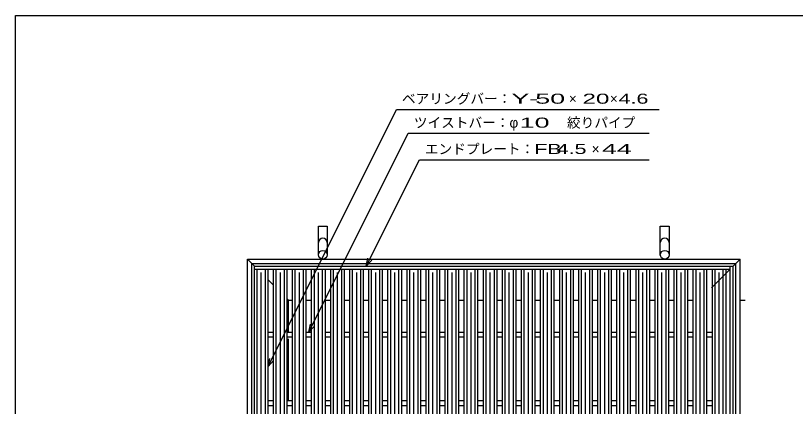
# Model space of a CAD drawing. Units: millimetres, scale not verified. Extents: x -1456 to 1389, y -1026 to 839.
# Drawn here: x -1379 to -239, y 268 to 839 of the extents above; entities that cross this region are included whole.
import ezdxf
from ezdxf.enums import TextEntityAlignment as Align

# ---------------------------------------------------------------- set-up
doc = ezdxf.new("R2010")
doc.units = ezdxf.units.MM
doc.header["$LTSCALE"] = 8
for name, color, linetype, lineweight in [('0_2', 150, 'Continuous', 25), ('16', 3, 'Continuous', 25), ('19', 6, 'Continuous', 25), ('22', 2, 'Continuous', 25)]:
    doc.layers.add(name, color=color, linetype=linetype, lineweight=lineweight)
doc.styles.add('ベクトル', font='')
doc.styles.get('ベクトル').set_extended_font_data('ベクトル')

msp = doc.modelspace()

# ---------------------------------------------------------------- linework, layer by layer
at = {"layer": '0_2'}
for p, q in [((-1379.2, -921.2), (-1379.2, 838.8)), ((-1379.2, 838.8), (1388.8, 838.8))]:
    msp.add_line(p, q, dxfattribs=at)
at = {"layer": '16'}
for p, q in [((-1030, 472.8), (-334.4, 472.8)), ((-1030, 468.3), (-1030, 472.8)), ((-1030, 468.3), (-334.4, 468.3)), ((-1030, -222.7), (-1030, 468.3)), ((-1030, 468.3), (-1010, 468.3)), ((-1026, -222.7), (-1026, 468.3)), ((-1014, -222.7), (-1014, 468.3)), ((-1010, -222.7), (-1010, 468.3)), ((-1002.1, -222.7), (-1002.1, 468.3)), ((-1002.1, 468.3), (-982.1, 468.3)), ((-998.1, -222.7), (-998.1, 468.3)), ((-986.1, -222.7), (-986.1, 468.3)), ((-982.1, -222.7), (-982.1, 468.3)), ((-974.2, -222.7), (-974.2, 468.3)), ((-974.2, 468.3), (-954.2, 468.3)), ((-970.2, -222.7), (-970.2, 468.3)), ((-958.2, -222.7), (-958.2, 468.3)), ((-954.2, -222.7), (-954.2, 468.3)), ((-946.3, -222.7), (-946.3, 468.3)), ((-946.3, 468.3), (-926.3, 468.3)), ((-942.3, -222.7), (-942.3, 468.3)), ((-930.3, -222.7), (-930.3, 468.3)), ((-926.3, -222.7), (-926.3, 468.3)), ((-918.4, -222.7), (-918.4, 468.3)), ((-918.4, 468.3), (-898.4, 468.3)), ((-914.4, -222.7), (-914.4, 468.3)), ((-902.4, -222.7), (-902.4, 468.3)), ((-898.4, -222.7), (-898.4, 468.3)), ((-890.5, -222.7), (-890.5, 468.3)), ((-890.5, 468.3), (-870.5, 468.3)), ((-886.5, -222.7), (-886.5, 468.3)), ((-874.5, -222.7), (-874.5, 468.3)), ((-870.5, -222.7), (-870.5, 468.3)), ((-862.6, -222.7), (-862.6, 468.3)), ((-862.6, 468.3), (-842.6, 468.3)), ((-858.6, -222.7), (-858.6, 468.3)), ((-846.6, -222.7), (-846.6, 468.3)), ((-842.6, -222.7), (-842.6, 468.3)), ((-834.7, -222.7), (-834.7, 468.3)), ((-834.7, 468.3), (-814.7, 468.3)), ((-830.7, -222.7), (-830.7, 468.3)), ((-818.7, -222.7), (-818.7, 468.3)), ((-814.7, -222.7), (-814.7, 468.3)), ((-806.8, -222.7), (-806.8, 468.3)), ((-806.8, 468.3), (-786.8, 468.3)), ((-802.8, -222.7), (-802.8, 468.3)), ((-790.8, -222.7), (-790.8, 468.3)), ((-786.8, -222.7), (-786.8, 468.3)), ((-778.9, -222.7), (-778.9, 468.3)), ((-778.9, 468.3), (-758.9, 468.3)), ((-774.9, -222.7), (-774.9, 468.3)), ((-762.9, -222.7), (-762.9, 468.3)), ((-758.9, -222.7), (-758.9, 468.3)), ((-751, -222.7), (-751, 468.3)), ((-751, 468.3), (-731, 468.3)), ((-747, -222.7), (-747, 468.3)), ((-735, -222.7), (-735, 468.3)), ((-731, -222.7), (-731, 468.3)), ((-723.1, -222.7), (-723.1, 468.3)), ((-723.1, 468.3), (-703.1, 468.3)), ((-719.1, -222.7), (-719.1, 468.3)), ((-707.1, -222.7), (-707.1, 468.3)), ((-703.1, -222.7), (-703.1, 468.3)), ((-695.2, -222.7), (-695.2, 468.3)), ((-695.2, 468.3), (-675.2, 468.3)), ((-691.2, -222.7), (-691.2, 468.3)), ((-679.2, -222.7), (-679.2, 468.3)), ((-675.2, -222.7), (-675.2, 468.3)), ((-667.3, -222.7), (-667.3, 468.3)), ((-667.3, 468.3), (-647.3, 468.3)), ((-663.3, -222.7), (-663.3, 468.3)), ((-651.3, -222.7), (-651.3, 468.3)), ((-647.3, -222.7), (-647.3, 468.3)), ((-639.4, -222.7), (-639.4, 468.3)), ((-639.4, 468.3), (-619.4, 468.3)), ((-635.4, -222.7), (-635.4, 468.3)), ((-623.4, -222.7), (-623.4, 468.3)), ((-619.4, -222.7), (-619.4, 468.3)), ((-611.5, -222.7), (-611.5, 468.3)), ((-611.5, 468.3), (-591.5, 468.3)), ((-607.5, -222.7), (-607.5, 468.3)), ((-595.5, -222.7), (-595.5, 468.3)), ((-591.5, -222.7), (-591.5, 468.3)), ((-583.6, -222.7), (-583.6, 468.3)), ((-583.6, 468.3), (-563.6, 468.3)), ((-579.6, -222.7), (-579.6, 468.3)), ((-567.6, -222.7), (-567.6, 468.3)), ((-563.6, -222.7), (-563.6, 468.3)), ((-555.7, -222.7), (-555.7, 468.3)), ((-555.7, 468.3), (-535.7, 468.3)), ((-551.7, -222.7), (-551.7, 468.3)), ((-539.7, -222.7), (-539.7, 468.3)), ((-535.7, -222.7), (-535.7, 468.3)), ((-527.8, -222.7), (-527.8, 468.3)), ((-527.8, 468.3), (-507.8, 468.3)), ((-523.8, -222.7), (-523.8, 468.3)), ((-511.8, -222.7), (-511.8, 468.3)), ((-507.8, -222.7), (-507.8, 468.3)), ((-499.9, -222.7), (-499.9, 468.3)), ((-499.9, 468.3), (-479.9, 468.3)), ((-495.9, -222.7), (-495.9, 468.3)), ((-483.9, -222.7), (-483.9, 468.3)), ((-479.9, -222.7), (-479.9, 468.3)), ((-472, -222.7), (-472, 468.3)), ((-472, 468.3), (-452, 468.3)), ((-468, -222.7), (-468, 468.3)), ((-456, -222.7), (-456, 468.3)), ((-452, -222.7), (-452, 468.3)), ((-444.1, -222.7), (-444.1, 468.3)), ((-444.1, 468.3), (-424.1, 468.3)), ((-440.1, -222.7), (-440.1, 468.3)), ((-428.1, -222.7), (-428.1, 468.3)), ((-424.1, -222.7), (-424.1, 468.3)), ((-416.2, -222.7), (-416.2, 468.3)), ((-416.2, 468.3), (-396.2, 468.3)), ((-412.2, -222.7), (-412.2, 468.3)), ((-400.2, -222.7), (-400.2, 468.3)), ((-396.2, -222.7), (-396.2, 468.3)), ((-388.3, -222.7), (-388.3, 468.3)), ((-388.3, 468.3), (-368.3, 468.3)), ((-384.3, -222.7), (-384.3, 468.3)), ((-372.3, -222.7), (-372.3, 468.3)), ((-368.3, -222.7), (-368.3, 468.3)), ((-360.4, -222.7), (-360.4, 468.3)), ((-360.4, 468.3), (-340.4, 468.3)), ((-356.4, -222.7), (-356.4, 468.3)), ((-344.4, -222.7), (-344.4, 468.3)), ((-340.4, 468.3), (-334.4, 468.3)), ((-340.4, -222.7), (-340.4, 468.3)), ((-334.4, 472.8), (-330, 472.8)), ((-334.4, 468.3), (-334.4, 472.8)), ((-334.4, -222.7), (-334.4, 468.3)), ((-330, -227.2), (-330, 472.8)), ((-1020, -217.7), (-1020, 463.3)), ((-992.1, -217.7), (-992.1, 463.3)), ((-964.2, -217.7), (-964.2, 463.3)), ((-936.3, -217.7), (-936.3, 463.3)), ((-908.4, -217.7), (-908.4, 463.3)), ((-880.5, -217.7), (-880.5, 463.3)), ((-852.6, -217.7), (-852.6, 463.3)), ((-824.7, -217.7), (-824.7, 463.3)), ((-796.8, -217.7), (-796.8, 463.3)), ((-768.9, -217.7), (-768.9, 463.3)), ((-741, -217.7), (-741, 463.3)), ((-713.1, -217.7), (-713.1, 463.3)), ((-685.2, -217.7), (-685.2, 463.3)), ((-657.3, -217.7), (-657.3, 463.3)), ((-629.4, -217.7), (-629.4, 463.3)), ((-601.5, -217.7), (-601.5, 463.3)), ((-573.6, -217.7), (-573.6, 463.3)), ((-545.7, -217.7), (-545.7, 463.3)), ((-517.8, -217.7), (-517.8, 463.3)), ((-489.9, -217.7), (-489.9, 463.3)), ((-462, -217.7), (-462, 463.3)), ((-434.1, -217.7), (-434.1, 463.3)), ((-406.2, -217.7), (-406.2, 463.3)), ((-378.3, -217.7), (-378.3, 463.3)), ((-350.4, -217.7), (-350.4, 463.3)), ((-1010, 376.3), (-1002.1, 376.3)), ((-982.1, 376.3), (-974.2, 376.3)), ((-954.2, 376.3), (-946.3, 376.3)), ((-926.3, 376.3), (-918.4, 376.3)), ((-898.4, 376.3), (-890.5, 376.3)), ((-870.5, 376.3), (-862.6, 376.3)), ((-842.6, 376.3), (-834.7, 376.3)), ((-814.7, 376.3), (-806.8, 376.3)), ((-786.8, 376.3), (-778.9, 376.3)), ((-758.9, 376.3), (-751, 376.3)), ((-731, 376.3), (-723.1, 376.3)), ((-703.1, 376.3), (-695.2, 376.3)), ((-675.2, 376.3), (-667.3, 376.3)), ((-647.3, 376.3), (-639.4, 376.3)), ((-619.4, 376.3), (-611.5, 376.3)), ((-591.5, 376.3), (-583.6, 376.3)), ((-563.6, 376.3), (-555.7, 376.3)), ((-535.7, 376.3), (-527.8, 376.3)), ((-507.8, 376.3), (-499.9, 376.3)), ((-479.9, 376.3), (-472, 376.3)), ((-452, 376.3), (-444.1, 376.3)), ((-424.1, 376.3), (-416.2, 376.3)), ((-396.2, 376.3), (-388.3, 376.3)), ((-368.3, 376.3), (-360.4, 376.3)), ((-1010, 369.3), (-1002.1, 369.3)), ((-982.1, 369.3), (-974.2, 369.3)), ((-954.2, 369.3), (-946.3, 369.3)), ((-926.3, 369.3), (-918.4, 369.3)), ((-898.4, 369.3), (-890.5, 369.3)), ((-870.5, 369.3), (-862.6, 369.3)), ((-842.6, 369.3), (-834.7, 369.3)), ((-814.7, 369.3), (-806.8, 369.3)), ((-786.8, 369.3), (-778.9, 369.3)), ((-758.9, 369.3), (-751, 369.3)), ((-731, 369.3), (-723.1, 369.3)), ((-703.1, 369.3), (-695.2, 369.3)), ((-675.2, 369.3), (-667.3, 369.3)), ((-647.3, 369.3), (-639.4, 369.3)), ((-619.4, 369.3), (-611.5, 369.3)), ((-591.5, 369.3), (-583.6, 369.3)), ((-563.6, 369.3), (-555.7, 369.3)), ((-535.7, 369.3), (-527.8, 369.3)), ((-507.8, 369.3), (-499.9, 369.3)), ((-479.9, 369.3), (-472, 369.3)), ((-452, 369.3), (-444.1, 369.3)), ((-424.1, 369.3), (-416.2, 369.3)), ((-396.2, 369.3), (-388.3, 369.3)), ((-368.3, 369.3), (-360.4, 369.3)), ((-1010, 276.3), (-1002.1, 276.3)), ((-982.1, 276.3), (-974.2, 276.3)), ((-954.2, 276.3), (-946.3, 276.3)), ((-926.3, 276.3), (-918.4, 276.3)), ((-898.4, 276.3), (-890.5, 276.3)), ((-870.5, 276.3), (-862.6, 276.3)), ((-842.6, 276.3), (-834.7, 276.3)), ((-814.7, 276.3), (-806.8, 276.3)), ((-786.8, 276.3), (-778.9, 276.3)), ((-758.9, 276.3), (-751, 276.3)), ((-731, 276.3), (-723.1, 276.3)), ((-703.1, 276.3), (-695.2, 276.3)), ((-675.2, 276.3), (-667.3, 276.3)), ((-647.3, 276.3), (-639.4, 276.3)), ((-619.4, 276.3), (-611.5, 276.3)), ((-591.5, 276.3), (-583.6, 276.3)), ((-563.6, 276.3), (-555.7, 276.3)), ((-535.7, 276.3), (-527.8, 276.3)), ((-507.8, 276.3), (-499.9, 276.3)), ((-479.9, 276.3), (-472, 276.3)), ((-452, 276.3), (-444.1, 276.3)), ((-424.1, 276.3), (-416.2, 276.3)), ((-396.2, 276.3), (-388.3, 276.3)), ((-368.3, 276.3), (-360.4, 276.3)), ((-1010, 269.3), (-1002.1, 269.3)), ((-982.1, 269.3), (-974.2, 269.3)), ((-954.2, 269.3), (-946.3, 269.3)), ((-926.3, 269.3), (-918.4, 269.3)), ((-898.4, 269.3), (-890.5, 269.3)), ((-870.5, 269.3), (-862.6, 269.3)), ((-842.6, 269.3), (-834.7, 269.3)), ((-814.7, 269.3), (-806.8, 269.3)), ((-786.8, 269.3), (-778.9, 269.3)), ((-758.9, 269.3), (-751, 269.3)), ((-731, 269.3), (-723.1, 269.3)), ((-703.1, 269.3), (-695.2, 269.3)), ((-675.2, 269.3), (-667.3, 269.3)), ((-647.3, 269.3), (-639.4, 269.3)), ((-619.4, 269.3), (-611.5, 269.3)), ((-591.5, 269.3), (-583.6, 269.3)), ((-563.6, 269.3), (-555.7, 269.3)), ((-535.7, 269.3), (-527.8, 269.3)), ((-507.8, 269.3), (-499.9, 269.3)), ((-479.9, 269.3), (-472, 269.3)), ((-452, 269.3), (-444.1, 269.3)), ((-424.1, 269.3), (-416.2, 269.3)), ((-396.2, 269.3), (-388.3, 269.3)), ((-368.3, 269.3), (-360.4, 269.3))]:
    msp.add_line(p, q, dxfattribs=at)
at = {"layer": '19'}
for p, q in [((-936.5, 489.3), (-936.5, 530.92)), ((-936.5, 530.92), (-923.5, 530.92)), ((-923.5, 530.92), (-923.5, 489.3)), ((-436.5, 489.3), (-436.5, 530.92)), ((-436.5, 530.92), (-423.5, 530.92)), ((-423.5, 530.92), (-423.5, 489.3)), ((-1040, 482.8), (-320, 482.8)), ((-1040, -237.2), (-1040, 482.8)), ((-1030, 472.8), (-1040, 482.8)), ((-330, 472.8), (-320, 482.8)), ((-320, -237.2), (-320, 482.8)), ((-1034, 476.8), (-326, 476.8)), ((-1034, -231.2), (-1034, 476.8)), ((-361.9, 440.9), (-334.5, 468.3)), ((-326, -231.2), (-326, 476.8)), ((-1002.1, 444.9), (-1010, 452.8)), ((-980, 422.8), (-982.1, 424.9)), ((-980, 422.8), (-974.2, 422.8)), ((-980, 376.3), (-980, 422.8)), ((-954.2, 422.8), (-946.3, 422.8)), ((-926.3, 422.8), (-918.4, 422.8)), ((-898.4, 422.8), (-890.5, 422.8)), ((-870.5, 422.8), (-862.6, 422.8)), ((-842.6, 422.8), (-834.7, 422.8)), ((-814.7, 422.8), (-806.8, 422.8)), ((-786.8, 422.8), (-778.9, 422.8)), ((-758.9, 422.8), (-751, 422.8)), ((-731, 422.8), (-723.1, 422.8)), ((-703.1, 422.8), (-695.2, 422.8)), ((-675.2, 422.8), (-667.3, 422.8)), ((-647.3, 422.8), (-639.4, 422.8)), ((-619.4, 422.8), (-611.5, 422.8)), ((-591.5, 422.8), (-583.6, 422.8)), ((-563.6, 422.8), (-555.7, 422.8)), ((-535.7, 422.8), (-527.8, 422.8)), ((-507.8, 422.8), (-499.9, 422.8)), ((-479.9, 422.8), (-472, 422.8)), ((-452, 422.8), (-444.1, 422.8)), ((-424.1, 422.8), (-416.2, 422.8)), ((-396.2, 422.8), (-388.3, 422.8)), ((-320, 422.8), (-312.5, 422.8)), ((-980, 276.3), (-980, 366.3))]:
    msp.add_line(p, q, dxfattribs=at)
for centre in [(-930, 489.3), (-430, 489.3)]:
    msp.add_circle(centre, 6.5, dxfattribs=at)
for centre in [(-930, 507.14), (-430, 507.14)]:
    msp.add_arc(centre, 6.5, 0, 180, dxfattribs=at)
at = {"layer": '22', "color": 4}
for p, q in [((-1010, 326.3), (-822.25, 701.8)), ((-822.25, 701.8), (-438.25, 701.8)), ((-950.25, 376.3), (-805, 666.8)), ((-805, 666.8), (-453, 666.8)), ((-866.55, 472.8), (-788.8, 628.3)), ((-788.8, 628.3), (-452.8, 628.3)), ((-866.55, 472.8), (-864.15, 484.48)), ((-866.55, 472.8), (-858.55, 481.6)), ((-950.25, 376.3), (-947.85, 387.98)), ((-950.25, 376.3), (-942.25, 385.1)), ((-1010, 326.3), (-1007.6, 337.98)), ((-1010, 326.3), (-1002, 335.1))]:
    msp.add_line(p, q, dxfattribs=at)

# ---------------------------------------------------------------- texts
at = {"layer": '22', "style": 'ベクトル'}
for s, p in [('ベアリングバー：', (-814.25, 717.4)), ('×', (-570.25, 717.4)), ('×', (-510.25, 717.4)), ('ツイストバー：', (-797, 682.4)), ('φ', (-657, 682.4)), ('絞りパイプ', (-573, 682.4)), ('エンドプレート：', (-780.8, 643.9)), ('×', (-536.8, 643.9))]:
    msp.add_text(s, height=14.66, dxfattribs=at).set_placement(p, align=Align.MIDDLE_LEFT)
for s, width, p in [('Y-', 2, (-654.25, 717.4)), (' 50 ', 2, (-630.25, 717.4)), ('20', 1.8, (-550.25, 717.4)), (' 4.6 ', 1.6, (-506.25, 717.4)), (' 10 ', 2, (-653, 682.4)), ('FB', 1.6, (-620.8, 643.9)), (' 4.5 ', 1.6, (-596.8, 643.9)), (' 44 ', 2, (-532.8, 643.9))]:
    msp.add_text(s, height=14.66, dxfattribs=dict(at, width=width)).set_placement(p, align=Align.MIDDLE_LEFT)

doc.saveas('drawing.dxf')
